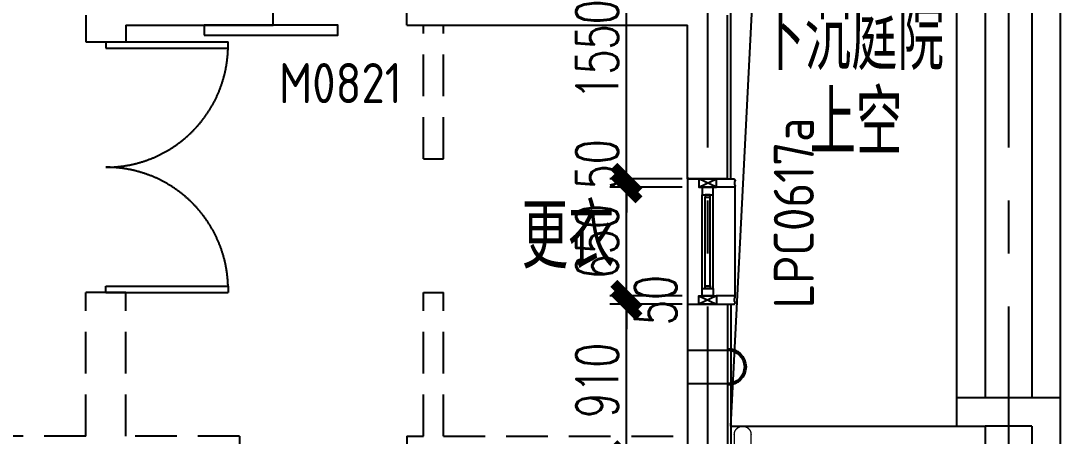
# Model space of a CAD drawing. Extents: x 296441 to 853063, y 459050 to 1117990.
# Drawn here: x 662189 to 668408, y 655990 to 658476 of the extents above; entities that cross this region are included whole.
import ezdxf

# ---------------------------------------------------------------- set-up
doc = ezdxf.new("R2010")
doc.units = 0
doc.header["$LTSCALE"] = 1000
for name, pattern in [('14-GRID$0$CENTER2', [28.575, 19.05, -3.175, 3.175, -3.175]), ('22-PLAN-BM01$0$HIDDEN', [0.375, 0.25, -0.125]), ('DZ-3-PLAN-FL01$0$DASHED2', [0.375, 0.25, -0.125]), ('E4-FL02$0$HIDDEN2', [4.7625, 3.175, -1.5875])]:
    doc.linetypes.add(name, pattern=pattern)
for name, color, linetype in [('14-GRID$0$G-GRID', 9, '14-GRID$0$CENTER2'), ('D-TEXT-FL01-mi$0$A-WIND-IDEN', 33, 'Continuous'), ('DZ-3-PLAN-FL01$0$A-WALL', 1, 'Continuous'), ('DZ-TEXT-FL01$0$A-ROOM-IDEN', 4, 'Continuous'), ('E4-FL02$0$A-DOOR', 4, 'Continuous'), ('E4-FL02$0$A-DOOR-IDEN', 115, 'Continuous'), ('E4-FL02$0$A-HOLE', 211, 'Continuous'), ('E4-FL02$0$A-HOLE-MECH', 222, 'Continuous'), ('E4-FL02$0$A-OVLK', 140, 'Continuous'), ('E4-FL02$0$A-SECT-WIND', 155, 'Continuous'), ('E4-FL02$0$A-SECT-WOOD', 17, 'Continuous'), ('E4-FL02$0$A-WALL-FNSH', 6, 'Continuous'), ('E4-FL02$0$AUDIT_I_171201172723-2', 140, 'Continuous'), ('E4-FL02$0$G-XREF', 2, 'Continuous'), ('menchuangtao1$0$A-DETL-STONE', 42, 'Continuous'), ('menchuangtao1$0$A-WALL', 1, 'Continuous'), ('menchuangtao1$0$A_CUR_FRAME', 112, 'Continuous'), ('PUB_DIM', 3, 'Continuous'), ('WALL', 242, 'Continuous'), ('ZT1_Dim---标注---PM、LM、DY、JD', 252, 'Continuous')]:
    doc.layers.add(name, color=color, linetype=linetype)
doc.layers.add('E4-FL02$0$P-SEWG-EQPM', color=4, linetype='Continuous', lineweight=0)
doc.styles.get("Standard").update_dxf_attribs({"font": 'gbenor.shx', "bigfont": 'gbcbig.shx'})
doc.styles.add('ZT-DIMSTYLE', font='ROMANS.shx', dxfattribs={"width": 0.7, "bigfont": 'CHINESE.shx'})
doc.dimstyles.new('ZT-DIM100', dxfattribs={"dimscale": 100, "dimtxt": 2.5, "dimasz": 1.5, "dimexe": 1, "dimexo": 1, "dimgap": 0.5, "dimtad": 1, "dimdec": 0, "dimdsep": 46, "dimtxsty": 'ZT-DIMSTYLE', "dimblk": 'ARCHTICK', "dimcen": 2.5, "dimclrd": 175, "dimclre": 175, "dimclrt": 7, "dimazin": 2, "dimtfac": 1, "dimtix": 1, "dimtmove": 2, "dimatfit": 3, "dimfxl": 0, "dimarcsym": 0})

# ---------------------------------------------------------------- blocks, each defined once
blk = doc.blocks.new('HER32')
at = {"layer": 'D-TEXT-FL01-mi$0$A-WIND-IDEN'}
blk.add_text('M0821', height=240, dxfattribs=at).set_placement((855278.4, -558300))
at = {"layer": 'D-TEXT-FL01-mi$0$A-WIND-IDEN', "color": 2}
blk.add_text('LPC0617a', height=240, rotation=90, dxfattribs=at).set_placement((858479.7, -559528.1))
at = {"layer": 'DZ-TEXT-FL01$0$A-ROOM-IDEN'}
for s, p in [('下沉庭院', (858147.1, -558102.2)), ('更衣', (856731.3, -559289.6))]:
    blk.add_text(s, height=385.82, dxfattribs=at).set_placement(p)
blk = doc.blocks.new('menchuangtao1')
at = {"layer": 'menchuangtao1$0$A-DETL-STONE'}
blk.add_lwpolyline([(-10, -52.5), (-10, -159.2, -0.471625), (-15, -162.1, -0.528396), (-19.5, -164.7, 0.241692), (-50.5, -164.7, -0.528396), (-55, -162.1, -0.471625), (-60, -159.2), (-60, -52.5)], format="xyb", close=True, dxfattribs=at)
at = {"layer": 'menchuangtao1$0$A-WALL'}
for p, q in [((-10, 120), (-10, -120)), ((-10, 120), (10, 120)), ((-10, -120), (10, -120))]:
    blk.add_line(p, q, dxfattribs=at)
at = {"layer": 'menchuangtao1$0$A_CUR_FRAME'}
for p, q in [((-60, -52.5), (-10, 52.5)), ((-60, 52.5), (-10, -52.5))]:
    blk.add_line(p, q, dxfattribs=at)
blk.add_lwpolyline([(-10, -52.5), (-10, 52.5), (-60, 52.5), (-60, -52.5)], close=True, dxfattribs=at)
blk = doc.blocks.new('*U434')
at = {"layer": 'E4-FL02$0$A-SECT-WIND'}
for p, q in [((45, 32.5), (605, 32.5)), ((60, 15), (590, 15)), ((45, -32.5), (605, -32.5)), ((60, -15), (590, -15))]:
    blk.add_line(p, q, dxfattribs=at)
at = {"layer": 'E4-FL02$0$A-SECT-WOOD'}
for points in [[(0, 32.5), (45, 32.5), (45, -32.5), (0, -32.5)], [(60, 15), (60, -15), (45, -15), (45, 15)], [(590, 15), (590, -15), (605, -15), (605, 15)], [(650, 32.5), (605, 32.5), (605, -32.5), (650, -32.5)]]:
    blk.add_lwpolyline(points, close=True, dxfattribs=at)
blk = doc.blocks.new('E4-FL02$0$1500-door-in')
at = {"linetype": 'E4-FL02$0$HIDDEN2'}
for p, q in [((0, 0), (0, -731.25)), ((0, 0), (37.5, 0)), ((37.5, 0), (37.5, -731.25)), ((1462.5, 0), (1462.5, -731.25)), ((1500, 0), (1462.5, 0)), ((1500, 0), (1500, -731.25)), ((37.5, -731.25), (0, -731.25)), ((1462.5, -731.25), (1500, -731.25))]:
    blk.add_line(p, q, dxfattribs=at)
for centre, start, end in [((18.75, 0), 271.469284, 0), ((1481.25, 0), 180, 268.530716)]:
    blk.add_arc(centre, 731.25, start, end, dxfattribs=at)
blk = doc.blocks.new('E4-FL02$0$XINFENG-1F2F')
for p, q in [((0, 0), (0, 240)), ((200, 0), (200, 240))]:
    blk.add_line(p, q)
for radius in [110, 100]:
    blk.add_arc((100, 240), radius, 0, 180)
blk = doc.blocks.new('EWRV')
at = {"layer": 'DZ-3-PLAN-FL01$0$A-WALL', "color": 33, "linetype": 'DZ-3-PLAN-FL01$0$DASHED2', "ltscale": 1000}
blk.add_line((1747501.8, 625013.7), (1747501.8, 624893.7), dxfattribs=at)
at = {"layer": 'E4-FL02$0$A-DOOR'}
blk.add_lwpolyline([(1747714.4, 627413.7), (1746914.4, 627413.7), (1746914.4, 627473.7), (1747714.4, 627473.7)], close=True, dxfattribs=at)
at = {"layer": 'E4-FL02$0$A-OVLK'}
for p, q in [((1744821.8, 626563.7), (1744821.8, 625793.7)), ((1744536.8, 625845.6), (1744536.8, 626511.8)), ((1744561.8, 625073.7), (1743041.8, 625073.7))]:
    blk.add_line(p, q, dxfattribs=at)
at = {"layer": 'E4-FL02$0$A-WALL-FNSH'}
for p, q in [((1744561.8, 626553.7), (1744561.8, 628103.7)), ((1744561.8, 625803.7), (1744561.8, 624393.7))]:
    blk.add_line(p, q, dxfattribs=at)
at = {"layer": 'E4-FL02$0$P-SEWG-EQPM', "linetype": 'E4-FL02$0$HIDDEN2'}
for p, q in [((1744441.8, 624523.7), (1744441.8, 625023.7)), ((1744541.8, 625023.7), (1744541.8, 624523.7))]:
    blk.add_line(p, q, dxfattribs=at)
blk.add_arc((1744491.8, 625023.7), 50, 0, 180, dxfattribs=at)
at = {"layer": 'WALL'}
for p, q in [((1746501.8, 627473.7), (1746501.8, 627593.7)), ((1747301.8, 627473.7), (1747301.8, 627593.7)), ((1744581.8, 626553.7), (1744581.8, 627533.7)), ((1748421.8, 627533.7), (1748421.8, 627373.7)), ((1746501.8, 627473.7), (1744821.8, 627473.7)), ((1744821.8, 626553.7), (1744821.8, 627473.7)), ((1748181.8, 627473.7), (1747301.8, 627473.7)), ((1748181.8, 627473.7), (1748181.8, 627373.7)), ((1748421.8, 627373.7), (1748181.8, 627373.7)), ((1744581.8, 626553.7), (1744821.8, 626553.7)), ((1744581.8, 625803.7), (1744581.8, 624393.7)), ((1744821.8, 625803.7), (1744581.8, 625803.7)), ((1744821.8, 625803.7), (1744821.8, 624393.7))]:
    blk.add_line(p, q, dxfattribs=at)
at = {"layer": 'WALL', "color": 33, "linetype": '22-PLAN-BM01$0$HIDDEN'}
for p, q in [((1746281.8, 626673.7), (1746281.8, 627473.7)), ((1746401.8, 626673.7), (1746401.8, 627473.7)), ((1746401.8, 626673.7), (1746281.8, 626673.7)), ((1746281.8, 625013.7), (1746281.8, 625873.7)), ((1746401.8, 625873.7), (1746281.8, 625873.7)), ((1746401.8, 625013.7), (1746401.8, 625873.7)), ((1748181.8, 625013.7), (1748181.8, 625873.7)), ((1748181.8, 625873.7), (1748421.8, 625873.7)), ((1748421.8, 625013.7), (1748421.8, 625873.7)), ((1746281.8, 625013.7), (1744821.8, 625013.7)), ((1746501.8, 625013.7), (1746401.8, 625013.7)), ((1746501.8, 625013.7), (1746501.8, 624893.7)), ((1747501.8, 625013.7), (1748181.8, 625013.7)), ((1748421.8, 625013.7), (1749021.8, 625013.7))]:
    blk.add_line(p, q, dxfattribs=at)
at = {"extrusion": (0, 0, -1), "zscale": -1, "rotation": 90}
blk.add_blockref('*U434', (-1744701.8, 625853.7), dxfattribs=at)
at = {"layer": 'E4-FL02$0$A-DOOR-IDEN', "extrusion": (0, 0, -1), "zscale": -1, "rotation": 90}
blk.add_blockref('E4-FL02$0$1500-door-in', (-1748301.8, 625873.7), dxfattribs=at)
at = {"layer": 'E4-FL02$0$A-HOLE-MECH', "rotation": 90}
blk.add_blockref('E4-FL02$0$XINFENG-1F2F', (1744821.8, 625328.9), dxfattribs=at)
at = {"layer": 'E4-FL02$0$G-XREF', "extrusion": (0, 0, -1), "zscale": -1, "rotation": 90}
blk.add_blockref('menchuangtao1', (-1744701.8, 626563.7), dxfattribs=at)
at = {"layer": 'E4-FL02$0$G-XREF', "rotation": 270}
blk.add_blockref('menchuangtao1', (1744701.8, 625793.7), dxfattribs=at)
blk = doc.blocks.new('_ArchTick')
at = {"color": 0, "linetype": 'ByBlock', "const_width": 0.4}
blk.add_lwpolyline([(-0.5, -0.5), (0.5, 0.5)], dxfattribs=at)
blk = doc.blocks.new('*D1145')
at = {"layer": 'Defpoints', "color": 0, "ltscale": 1000, "transparency": 16777216}
for p in [(665812.8, 659079.5), (666246, 659079.5), (666246, 657529.5)]:
    blk.add_point(p, dxfattribs=at)
at = {"layer": 'ZT1_Dim---标注---PM、LM、DY、JD', "color": 175, "linetype": 'ByBlock', "lineweight": -2, "ltscale": 1000, "transparency": 16777216}
for p, q in [((666146, 659079.5), (665712.8, 659079.5)), ((665812.8, 657529.5), (665812.8, 659079.5)), ((666146, 657529.5), (665712.8, 657529.5))]:
    blk.add_line(p, q, dxfattribs=at)
at = {"layer": 'ZT1_Dim---标注---PM、LM、DY、JD', "color": 175, "lineweight": -2, "ltscale": 1000, "transparency": 16777216, "xscale": 150, "yscale": 150, "zscale": 150}
for p, rotation in [((665812.8, 659079.5), 90), ((665812.8, 657529.5), 270)]:
    blk.add_blockref('_ArchTick', p, dxfattribs=dict(at, rotation=rotation))
at = {"layer": 'ZT1_Dim---标注---PM、LM、DY、JD', "color": 7, "ltscale": 1000, "transparency": 16777216, "insert": (665637.8, 658304.5), "char_height": 250, "attachment_point": 5, "rotation": 90, "style": 'ZT-DIMSTYLE'}
blk.add_mtext('1550', dxfattribs=at)
blk = doc.blocks.new('*D1146')
at = {"layer": 'Defpoints', "color": 0, "ltscale": 1000, "transparency": 16777216}
for p in [(665812.8, 657529.5), (666246, 657529.5), (666246, 657479.5)]:
    blk.add_point(p, dxfattribs=at)
at = {"layer": 'ZT1_Dim---标注---PM、LM、DY、JD', "color": 175, "linetype": 'ByBlock', "lineweight": -2, "ltscale": 1000, "transparency": 16777216}
for p, q in [((665812.8, 657529.5), (665812.8, 657679.5)), ((666146, 657529.5), (665712.8, 657529.5)), ((665812.8, 657479.5), (665812.8, 657529.5)), ((666146, 657479.5), (665712.8, 657479.5)), ((665812.8, 657479.5), (665812.8, 657329.5))]:
    blk.add_line(p, q, dxfattribs=at)
at = {"layer": 'ZT1_Dim---标注---PM、LM、DY、JD', "color": 175, "lineweight": -2, "ltscale": 1000, "transparency": 16777216, "xscale": 150, "yscale": 150, "zscale": 150}
for p, rotation in [((665812.8, 657529.5), 270), ((665812.8, 657479.5), 90)]:
    blk.add_blockref('_ArchTick', p, dxfattribs=dict(at, rotation=rotation))
at = {"layer": 'ZT1_Dim---标注---PM、LM、DY、JD', "color": 7, "ltscale": 1000, "transparency": 16777216, "insert": (665637.8, 657617), "char_height": 250, "attachment_point": 5, "rotation": 90, "style": 'ZT-DIMSTYLE'}
blk.add_mtext('50', dxfattribs=at)
blk = doc.blocks.new('*D1147')
at = {"layer": 'Defpoints', "color": 0, "ltscale": 1000, "transparency": 16777216}
for p in [(665812.8, 657479.5), (666246, 657479.5), (666246, 656829.5)]:
    blk.add_point(p, dxfattribs=at)
at = {"layer": 'ZT1_Dim---标注---PM、LM、DY、JD', "color": 175, "linetype": 'ByBlock', "lineweight": -2, "ltscale": 1000, "transparency": 16777216}
for p, q in [((666146, 657479.5), (665712.8, 657479.5)), ((665812.8, 656829.5), (665812.8, 657479.5)), ((666146, 656829.5), (665712.8, 656829.5))]:
    blk.add_line(p, q, dxfattribs=at)
at = {"layer": 'ZT1_Dim---标注---PM、LM、DY、JD', "color": 175, "lineweight": -2, "ltscale": 1000, "transparency": 16777216, "xscale": 150, "yscale": 150, "zscale": 150}
for p, rotation in [((665812.8, 657479.5), 90), ((665812.8, 656829.5), 270)]:
    blk.add_blockref('_ArchTick', p, dxfattribs=dict(at, rotation=rotation))
at = {"layer": 'ZT1_Dim---标注---PM、LM、DY、JD', "color": 7, "ltscale": 1000, "transparency": 16777216, "insert": (665637.8, 657154.5), "char_height": 250, "attachment_point": 5, "rotation": 90, "style": 'ZT-DIMSTYLE'}
blk.add_mtext('650', dxfattribs=at)
blk = doc.blocks.new('*D1148')
at = {"layer": 'Defpoints', "color": 0, "ltscale": 1000, "transparency": 16777216}
for p in [(665812.8, 656829.5), (666246, 656829.5), (666246, 656779.5)]:
    blk.add_point(p, dxfattribs=at)
at = {"layer": 'ZT1_Dim---标注---PM、LM、DY、JD', "color": 175, "linetype": 'ByBlock', "lineweight": -2, "ltscale": 1000, "transparency": 16777216}
for p, q in [((665812.8, 656829.5), (665812.8, 656979.5)), ((666146, 656829.5), (665712.8, 656829.5)), ((665812.8, 656779.5), (665812.8, 656829.5)), ((666146, 656779.5), (665712.8, 656779.5)), ((665812.8, 656779.5), (665812.8, 656629.5))]:
    blk.add_line(p, q, dxfattribs=at)
at = {"layer": 'ZT1_Dim---标注---PM、LM、DY、JD', "color": 175, "lineweight": -2, "ltscale": 1000, "transparency": 16777216, "xscale": 150, "yscale": 150, "zscale": 150}
for p, rotation in [((665812.8, 656829.5), 270), ((665812.8, 656779.5), 90)]:
    blk.add_blockref('_ArchTick', p, dxfattribs=dict(at, rotation=rotation))
at = {"layer": 'ZT1_Dim---标注---PM、LM、DY、JD', "color": 7, "ltscale": 1000, "transparency": 16777216, "insert": (665987.8, 656804.5), "char_height": 250, "attachment_point": 5, "rotation": 90, "style": 'ZT-DIMSTYLE'}
blk.add_mtext('50', dxfattribs=at)
blk = doc.blocks.new('*D1149')
at = {"layer": 'Defpoints', "color": 0, "ltscale": 1000, "transparency": 16777216}
for p in [(665812.8, 656779.5), (666246, 656779.5), (666246, 655869.5)]:
    blk.add_point(p, dxfattribs=at)
at = {"layer": 'ZT1_Dim---标注---PM、LM、DY、JD', "color": 175, "linetype": 'ByBlock', "lineweight": -2, "ltscale": 1000, "transparency": 16777216}
for p, q in [((666146, 656779.5), (665712.8, 656779.5)), ((665812.8, 655869.5), (665812.8, 656779.5)), ((666146, 655869.5), (665712.8, 655869.5))]:
    blk.add_line(p, q, dxfattribs=at)
at = {"layer": 'ZT1_Dim---标注---PM、LM、DY、JD', "color": 175, "lineweight": -2, "ltscale": 1000, "transparency": 16777216, "xscale": 150, "yscale": 150, "zscale": 150}
for p, rotation in [((665812.8, 656779.5), 90), ((665812.8, 655869.5), 270)]:
    blk.add_blockref('_ArchTick', p, dxfattribs=dict(at, rotation=rotation))
at = {"layer": 'ZT1_Dim---标注---PM、LM、DY、JD', "color": 7, "ltscale": 1000, "transparency": 16777216, "insert": (665637.8, 656324.5), "char_height": 250, "attachment_point": 5, "rotation": 90, "style": 'ZT-DIMSTYLE'}
blk.add_mtext('910', dxfattribs=at)
blk = doc.blocks.new('*D1150')
at = {"layer": 'Defpoints', "color": 0, "ltscale": 1000, "transparency": 16777216}
for p in [(665812.8, 655869.5), (666246, 655869.5), (666246, 655369.5)]:
    blk.add_point(p, dxfattribs=at)
at = {"layer": 'ZT1_Dim---标注---PM、LM、DY、JD', "color": 175, "linetype": 'ByBlock', "lineweight": -2, "ltscale": 1000, "transparency": 16777216}
for p, q in [((665812.8, 655869.5), (665812.8, 656019.5)), ((666146, 655869.5), (665712.8, 655869.5)), ((665812.8, 655369.5), (665812.8, 655869.5)), ((666146, 655369.5), (665712.8, 655369.5)), ((665812.8, 655369.5), (665812.8, 655219.5))]:
    blk.add_line(p, q, dxfattribs=at)
at = {"layer": 'ZT1_Dim---标注---PM、LM、DY、JD', "color": 175, "lineweight": -2, "ltscale": 1000, "transparency": 16777216, "xscale": 150, "yscale": 150, "zscale": 150}
for p, rotation in [((665812.8, 655869.5), 270), ((665812.8, 655369.5), 90)]:
    blk.add_blockref('_ArchTick', p, dxfattribs=dict(at, rotation=rotation))
at = {"layer": 'ZT1_Dim---标注---PM、LM、DY、JD', "color": 7, "ltscale": 1000, "transparency": 16777216, "insert": (665637.8, 655619.5), "char_height": 250, "attachment_point": 5, "rotation": 90, "style": 'ZT-DIMSTYLE'}
blk.add_mtext('500', dxfattribs=at)

msp = doc.modelspace()

# ---------------------------------------------------------------- linework, layer by layer
at = {"layer": '14-GRID$0$G-GRID', "color": 8, "ltscale": 0.1}
for p, q in [((666298.5, 671053.2), (666298.5, 638294.8)), ((666298.5, 671053.2), (666298.5, 655869.5)), ((668098.5, 671053.2), (668098.5, 638294.8))]:
    msp.add_line(p, q, dxfattribs=at)
at = {"layer": 'E4-FL02$0$A-HOLE'}
msp.add_lwpolyline([(666438.5, 656049.5), (666718.5, 661579.5), (667788.5, 661859.5)], dxfattribs=at)
at = {"layer": 'E4-FL02$0$A-OVLK'}
msp.add_line((666438.5, 656049.5), (667958.5, 656049.5), dxfattribs=at)
at = {"layer": 'E4-FL02$0$AUDIT_I_171201172723-2'}
for p, q in [((668408.5, 662479.5), (668408.5, 648349.5)), ((668408.5, 662479.5), (668408.5, 641679.5)), ((668238.5, 662309.5), (668238.5, 656219.5)), ((667958.5, 662029.5), (667958.5, 656219.5)), ((667788.5, 661859.5), (667788.5, 656049.5)), ((668408.5, 656219.5), (667788.5, 656219.5)), ((668238.5, 656049.5), (667958.5, 656049.5)), ((667958.5, 656049.5), (667958.5, 648519.5)), ((668238.5, 656049.5), (668238.5, 648519.5))]:
    msp.add_line(p, q, dxfattribs=at)

# ---------------------------------------------------------------- block references
at = {"layer": 'D-TEXT-FL01-mi$0$A-WIND-IDEN', "xscale": -1}
msp.add_blockref('EWRV', (2411000.3, 30975.8), dxfattribs=at)
at = {"layer": 'PUB_DIM'}
msp.add_blockref('HER32', (-191545, 1216283.3), dxfattribs=at)

# ---------------------------------------------------------------- texts
at = {"layer": 'DZ-TEXT-FL01$0$A-ROOM-IDEN'}
msp.add_text('上空', height=385.82, dxfattribs=at).set_placement((666908.5, 657673.5))

# ---------------------------------------------------------------- dimensions: what is measured, and where the dimension line sits
at = {"layer": 'ZT1_Dim---标注---PM、LM、DY、JD', "ltscale": 1000}
for base, p1, p2, picture, middle in [((665812.8, 659079.5), (666246, 657529.5), (666246, 659079.5), '*D1145', (665637.8, 658304.5)), ((665812.8, 657479.5), (666246, 656829.5), (666246, 657479.5), '*D1147', (665637.8, 657154.5)), ((665812.8, 656779.5), (666246, 655869.5), (666246, 656779.5), '*D1149', (665637.8, 656324.5)), ((665812.8, 655869.5), (666246, 655369.5), (666246, 655869.5), '*D1150', (665637.8, 655619.5))]:
    dim = msp.add_linear_dim(base=base, p1=p1, p2=p2, angle=90, dimstyle='ZT-DIM100', dxfattribs=at)
    dim.commit()
    dim.dimension.update_dxf_attribs({"geometry": picture, "text_midpoint": middle})
for base, p1, p2, picture, middle in [((665812.8, 657529.5), (666246, 657479.5), (666246, 657529.5), '*D1146', (665637.8, 657617)), ((665812.8, 656829.5), (666246, 656779.5), (666246, 656829.5), '*D1148', (665987.8, 656804.5))]:
    dim = msp.add_linear_dim(base=base, p1=p1, p2=p2, angle=90, dimstyle='ZT-DIM100', dxfattribs=at)
    dim.commit()
    dim.dimension.update_dxf_attribs({"geometry": picture, "text_midpoint": middle, "dimtype": 160})

doc.saveas('drawing.dxf')
